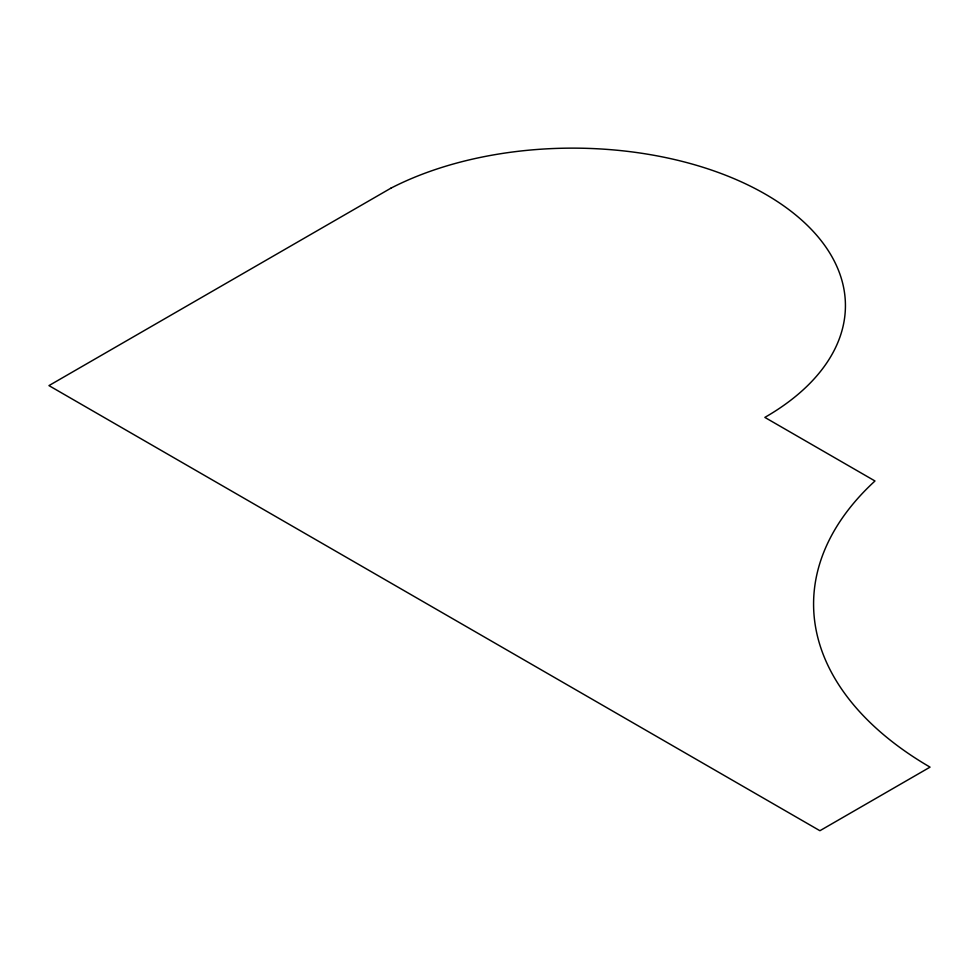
<?xml version="1.0" encoding="UTF-8"?>
<svg xmlns="http://www.w3.org/2000/svg" width="979" height="979" viewBox="0 0 979 979"><rect width="100%" height="100%" fill="white"/><g stroke="black" fill="none" stroke-linecap="round" stroke-linejoin="round"><path stroke-width="1.47" d="M390.854 188.201L48.95 385.604L819.912 830.718L930.05 767.132A400.766 231.374 0 0 1 874.981 480.983L764.844 417.397A272.786 157.497 0 0 0 771.195 197.636A272.786 157.497 0 0 0 390.854 188.201"/></g></svg>
